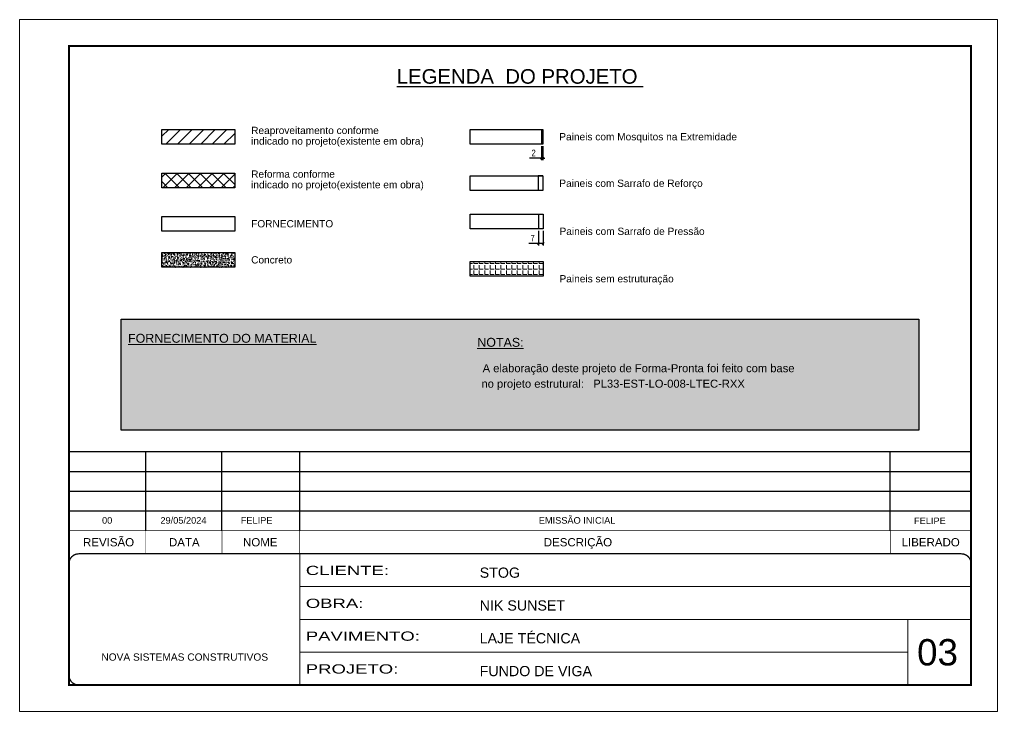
# Model space of a CAD drawing. Extents: x 1915 to 8168, y 631 to 2830.
# Drawn here: x 5085 to 6570, y 1780 to 2830 of the extents above; entities that cross this region are included whole.
import ezdxf
from ezdxf.enums import TextEntityAlignment as Align

# ---------------------------------------------------------------- set-up
doc = ezdxf.new("R2010")
doc.units = 0
for name, pattern in [('CONTINUO', [0]), ('DASHED', [0.75, 0.5, -0.25]), ('HIDDEN', [0.375, 0.25, -0.125])]:
    doc.linetypes.add(name, pattern=pattern)
for name, color, linetype, lineweight in [('CARIMBO', 255, 'Continuous', 9), ('Folhas', 255, 'Continuous', 9), ('Hachura', 251, 'Continuous', 9), ('REAPROVEITAMENTO', 251, 'Continuous', 9), ('SARRAFO DE PRESSAO', 251, 'DASHED', 9)]:
    doc.layers.add(name, color=color, linetype=linetype, lineweight=lineweight)
for name, color, linetype in [('COTA', 241, 'Continuous'), ('Painéis', 200, 'Continuous'), ('SARR_2.2x7', 40, 'Continuous')]:
    doc.layers.add(name, color=color, linetype=linetype)
doc.layers.add('Demarcação 2', color=254, linetype='Continuous', lineweight=9, true_color=0xe0e0e0)
doc.styles.add('ARIAL', font='arial.ttf')
doc.styles.add('COTA TECNICA', font='techl___.ttf', dxfattribs={"height": 10})
doc.styles.add('Tecnologia', font='')
doc.styles.get('Tecnologia').set_extended_font_data('Forgotten Futurist')
doc.dimstyles.new('PAINEL', dxfattribs={"dimtxt": 10, "dimasz": 3, "dimexe": 3, "dimexo": 3, "dimgap": 3, "dimtad": 1, "dimdec": 1, "dimzin": 12, "dimdsep": 46, "dimtxsty": 'COTA TECNICA', "dimblk1": 'OBLIQUE', "dimblk2": 'OBLIQUE', "dimsah": 1, "dimcen": 0.9, "dimclrd": 4, "dimclre": 4, "dimclrt": 240, "dimadec": 1, "dimazin": 3, "dimtfac": 1, "dimtdec": 1, "dimtmove": 0, "dimatfit": 3, "dimfxl": 1, "dimtolj": 1, "dimtzin": 12, "dimarcsym": 0})

# ---------------------------------------------------------------- blocks, each defined once
blk = doc.blocks.new('9999999999')
at = {"color": 30, "linetype": 'CONTINUO'}
for p, q in [((98564.6, 34230.2), (98564.6, 34429.4)), ((98564.6, 34379.6), (99584, 34379.6)), ((98564.6, 34329.8), (99488, 34329.8)), ((99584, 34329.8), (99488, 34329.8)), ((99488, 34329.8), (99488, 34230.2)), ((98564.6, 34280), (99488, 34280))]:
    blk.add_line(p, q, dxfattribs=at)
at = {"color": 30, "linetype": 'CONTINUO', "const_width": 2}
blk.add_lwpolyline([(99584, 34230.2), (99584, 34414.4, 0.414214), (99569, 34429.4), (98229, 34429.4, 0.414214), (98214, 34414.4), (98214, 34245.2, 0.414214), (98229, 34230.2), (99584, 34230.2)], format="xyb", dxfattribs=at)
at = {"layer": 'Folhas'}
blk.add_lwpolyline([(98139, 34190.2), (99624, 34190.2), (99624, 35240.2), (98139, 35240.2)], close=True, dxfattribs=at)
at = {"layer": 'Folhas', "color": 30, "const_width": 3}
blk.add_lwpolyline([(98214, 34230.2), (99584, 34230.2), (99584, 35200.2), (98214, 35200.2)], close=True, dxfattribs=at)
at = {"color": 7, "linetype": 'Continuous', "ltscale": 5, "style": 'ARIAL'}
for s, height, p in [('STOG', 15.48, (98837.7, 34393.1)), ('NIK SUNSET', 15.48, (98837.7, 34343.3)), ('LAJE TÉCNICA', 15.483, (98837.7, 34293.5)), ('NOVA SISTEMAS CONSTRUTIVOS', 11.059, (98263.2, 34267.2)), ('FUNDO DE VIGA', 15.483, (98837.7, 34243.7))]:
    blk.add_text(s, height=height, dxfattribs=at).set_placement(p)
at = {"layer": 'Folhas', "color": 7, "style": 'Tecnologia', "width": 1.5}
for s, p in [('CLIENTE:', (98573.7, 34397.2)), ('OBRA:', (98573.7, 34347.3)), ('PAVIMENTO:', (98573.7, 34297.5)), ('PROJETO:', (98573.7, 34247.7))]:
    blk.add_text(s, height=14, dxfattribs=at).set_placement(p)
blk = doc.blocks.new('_Oblique')
at = {"color": 0, "linetype": 'ByBlock', "lineweight": -2}
blk.add_line((-0.5, -0.5), (0.5, 0.5), dxfattribs=at)
blk = doc.blocks.new('*D34')
at = {"layer": 'COTA', "color": 4, "lineweight": -2, "transparency": 16777216}
for p, q in [((5877.6, 2638), (5877.6, 2616.5)), ((5879.6, 2638), (5879.6, 2616.5)), ((5877.6, 2619.5), (5859.5, 2619.5)), ((5879.6, 2619.5), (5877.6, 2619.5)), ((5879.6, 2619.5), (5882.6, 2619.5))]:
    blk.add_line(p, q, dxfattribs=at)
at = {"layer": 'Defpoints', "color": 0, "transparency": 16777216}
for p in [(5877.6, 2641), (5879.6, 2641), (5877.6, 2619.5)]:
    blk.add_point(p, dxfattribs=at)
at = {"layer": 'COTA', "color": 4, "lineweight": -2, "transparency": 16777216, "xscale": 3, "yscale": 3, "zscale": 3}
blk.add_blockref('_Oblique', (5877.6, 2619.5), dxfattribs=at)
at = {"layer": 'COTA', "color": 4, "lineweight": -2, "transparency": 16777216, "xscale": 3, "yscale": 3, "zscale": 3, "rotation": 180}
blk.add_blockref('_Oblique', (5879.6, 2619.5), dxfattribs=at)
at = {"layer": 'COTA', "color": 240, "transparency": 16777216, "insert": (5865.6, 2627.5), "char_height": 10, "attachment_point": 5, "style": 'COTA TECNICA'}
blk.add_mtext('\\A1;2', dxfattribs=at)
blk = doc.blocks.new('*D35')
at = {"layer": 'COTA', "color": 4, "lineweight": -2, "transparency": 16777216}
for p, q in [((5873, 2509.5), (5873, 2487.1)), ((5880, 2509.5), (5880, 2487.1)), ((5873, 2490.1), (5858.3, 2490.1)), ((5880, 2490.1), (5873, 2490.1))]:
    blk.add_line(p, q, dxfattribs=at)
at = {"layer": 'Defpoints', "color": 0, "transparency": 16777216}
for p in [(5873, 2512.5), (5880, 2512.5), (5873, 2490.1)]:
    blk.add_point(p, dxfattribs=at)
at = {"layer": 'COTA', "color": 4, "lineweight": -2, "transparency": 16777216, "xscale": 3, "yscale": 3, "zscale": 3, "rotation": 180}
blk.add_blockref('_Oblique', (5873, 2490.1), dxfattribs=at)
at = {"layer": 'COTA', "color": 4, "lineweight": -2, "transparency": 16777216, "xscale": 3, "yscale": 3, "zscale": 3}
blk.add_blockref('_Oblique', (5880, 2490.1), dxfattribs=at)
at = {"layer": 'COTA', "color": 240, "transparency": 16777216, "insert": (5864.1, 2498.1), "char_height": 10, "attachment_point": 5, "style": 'COTA TECNICA'}
blk.add_mtext('\\A1;7', dxfattribs=at)

msp = doc.modelspace()

# ---------------------------------------------------------------- hatches: boundary and pattern name
at = {"layer": 'COTA', "linetype": 'Continuous', "ltscale": 200}
h = msp.add_hatch(dxfattribs=at)
h.set_pattern_fill('AR-CONC', color=256, scale=0.9)
h.set_pattern_definition([(50, (-98521.656, -32380.208), (6.45534164, -0.56476921), [0.675, -7.425]), (355, (-98521.656, -32380.208), (-1.248762, 6.7697292), [0.54, -5.94]), (100.4514445, (-98521.118, -32380.255), (5.20657962, 6.20495992), [0.57366173, -6.310279]), (46.1842, (-98521.656, -32378.408), (9.605172, -1.4896735), [1.0125, -11.1375]), (96.6356355, (-98520.856, -32378.532), (8.4119575, 8.7670674), [0.8604931, -9.4654238]), (351.184164, (-98521.656, -32378.408), (8.4119575, 8.7670674), [0.81, -8.91]), (21, (-98520.756, -32378.858), (5.37216347, -3.62357002), [0.675, -7.425]), (326, (-98520.756, -32378.858), (2.189838, 6.5263504), [0.54, -5.94]), (71.451445, (-98520.3085, -32379.16), (7.5620014, 2.90278038), [0.5736617, -6.310279]), (37.5, (-98521.6562, -32380.208), (0.1094387, 2.996044684), [0, -5.868, 0, -6.03, 0, -5.9625]), (7.5, (-98521.6562, -32380.208), (2.36762584, 3.54970541), [0, -3.438, 0, -5.733, 0, -2.2725]), (327.5, (-98523.6632, -32380.208), (4.804401926, -0.202993846), [0, -2.25, 0, -7.02, 0, -9.315]), (317.5, (-98524.563, -32380.208), (5.24867552, 0.90094484), [0, -2.925, 0, -4.662, 0, -6.615])])
h.paths.add_polyline_path([(5411.66, 2454.12), (5411.66, 2476.37), (5301.09, 2476.37), (5301.09, 2454.12)])
at = {"layer": 'Demarcação 2'}
h = msp.add_hatch(color=8, dxfattribs=at)
h.set_gradient(color1=(112, 112, 112), one_color=1, tint=1, name='SPHERICAL')
h.paths.add_polyline_path([(5239.42, 2375.3), (6450.68, 2375.3), (6450.68, 2206.96), (5239.42, 2206.96)])
at = {"layer": 'Hachura'}
h = msp.add_hatch(dxfattribs=at)
h.set_pattern_fill('ANGLE', color=256, scale=30)
h.set_pattern_definition([(0, (-98521.656, -32380.208), (0, 8.25), [6, -2.25]), (90, (-98521.656, -32380.208), (-8.25, 5e-16), [6, -2.25])])
h.paths.add_polyline_path([(5879.99, 2440.51), (5879.99, 2462.76), (5769.42, 2462.76), (5769.42, 2440.51)])
at = {"layer": 'REAPROVEITAMENTO'}
h = msp.add_hatch(dxfattribs=at)
h.set_pattern_fill('ANSI31', color=256, scale=100, style=0)
h.set_pattern_definition([(45, (6351.369, 5842.005), (-8.838835, 8.838835), [])])
h.paths.add_polyline_path([(5301.09, 2663.22), (5301.09, 2640.97), (5411.66, 2640.97), (5411.66, 2663.22)])
h = msp.add_hatch(dxfattribs=at)
h.set_pattern_fill('ANSI37', color=256, scale=100, style=0)
h.set_pattern_definition([(45, (-94554.648, -32175.732), (-8.8388348, 8.8388348), []), (135, (-94554.648, -32175.732), (-8.8388348, -8.8388348), [])])
h.paths.add_polyline_path([(5301.09, 2596.98), (5301.09, 2574.73), (5411.66, 2574.73), (5411.66, 2596.98)])

# ---------------------------------------------------------------- linework, layer by layer
at = {"color": 30}
for p, q in [((5159.99, 2174.14), (6529.99, 2174.14)), ((5276.75, 2054.14), (5276.75, 2174.14)), ((5392.41, 2054.14), (5392.41, 2174.14)), ((5510.57, 2054.14), (5510.57, 2174.14)), ((6407.33, 2054.14), (6407.33, 2174.14)), ((5159.99, 2144.14), (6529.99, 2144.14)), ((5159.99, 2114.14), (6529.99, 2114.14)), ((5159.99, 2084.14), (6529.99, 2084.14))]:
    msp.add_line(p, q, dxfattribs=at)
msp.add_lwpolyline([(5239.42, 2375.3), (6450.68, 2375.3), (6450.68, 2206.96), (5239.42, 2206.96)], close=True, dxfattribs=at)
at = {"color": 30, "const_width": 1}
for points in [[(5159.99, 2054.14), (6529.99, 2054.14)], [(5276.75, 2054.14), (5276.75, 2019.14)], [(5392.41, 2054.14), (5392.41, 2019.14)], [(5510.57, 2054.14), (5510.57, 2019.14)], [(6407.33, 2054.14), (6407.33, 2019.14)]]:
    msp.add_lwpolyline(points, dxfattribs=at)
at = {"layer": 'COTA', "linetype": 'Continuous', "ltscale": 200}
msp.add_lwpolyline([(5301.09, 2476.37), (5411.66, 2476.37), (5411.66, 2454.12), (5301.09, 2454.12)], close=True, dxfattribs=at)
at = {"layer": 'Painéis', "linetype": 'Continuous'}
msp.add_line((5877.63, 2663.22), (5877.63, 2640.97), dxfattribs=at)
for points in [[(5301.09, 2663.22), (5411.66, 2663.22), (5411.66, 2640.97), (5301.09, 2640.97)], [(5769.06, 2663.22), (5879.63, 2663.22), (5879.63, 2640.97), (5769.06, 2640.97)], [(5301.09, 2596.98), (5411.66, 2596.98), (5411.66, 2574.73), (5301.09, 2574.73)], [(5769.06, 2592.62), (5879.63, 2592.62), (5879.63, 2570.36), (5769.06, 2570.36)], [(5301.09, 2531.18), (5411.66, 2531.18), (5411.66, 2508.93), (5301.09, 2508.93)], [(5769.42, 2534.79), (5879.99, 2534.79), (5879.99, 2512.53), (5769.42, 2512.53)], [(5769.42, 2462.76), (5879.99, 2462.76), (5879.99, 2440.51), (5769.42, 2440.51)]]:
    msp.add_lwpolyline(points, close=True, dxfattribs=at)
at = {"layer": 'SARR_2.2x7', "linetype": 'Continuous'}
for p, q in [((5879.63, 2592.62), (5872.63, 2592.62)), ((5879.63, 2570.36), (5872.63, 2570.36))]:
    msp.add_line(p, q, dxfattribs=at)
at = {"layer": 'SARR_2.2x7'}
for p, q in [((5872.63, 2592.62), (5872.63, 2570.36)), ((5879.63, 2592.62), (5879.63, 2570.36))]:
    msp.add_line(p, q, dxfattribs=at)
at = {"layer": 'SARR_2.2x7', "linetype": 'HIDDEN'}
msp.add_line((5872.99, 2534.79), (5872.99, 2512.53), dxfattribs=at)

# ---------------------------------------------------------------- block references
at = {"layer": 'SARRAFO DE PRESSAO', "color": 6, "linetype": 'ByBlock'}
msp.add_blockref('9999999999', (-93053.99, -32410.31), dxfattribs=at)

# ---------------------------------------------------------------- texts
at = {"color": 0, "linetype": 'Continuous', "ltscale": 5, "style": 'ARIAL'}
msp.add_text('%%ULEGENDA  DO PROJETO ', height=22.1184, dxfattribs=at).set_placement((5844.9, 2732.57), align=Align.CENTER)
at = {"style": 'ARIAL'}
for s, p in [('REVISÃO', (5220.17, 2036.64)), ('DATA', (5335.15, 2036.64)), ('NOME', (5450.51, 2036.64)), ('DESCRIÇÃO', (5932.96, 2036.64)), ('LIBERADO', (6468.64, 2036.64))]:
    msp.add_text(s, height=12.5, dxfattribs=at).set_placement(p, align=Align.MIDDLE_CENTER)
at = {"layer": 'CARIMBO', "style": 'ARIAL'}
for s, p in [('Reaproveitamento conforme ', (5436.66, 2661.67)), ('Paineis com Mosquitos na Extremidade', (5904.63, 2652.09)), ('indicado no projeto(existente em obra)', (5436.66, 2645.58)), ('Reforma conforme ', (5436.66, 2595.43)), ('indicado no projeto(existente em obra)', (5436.66, 2579.34)), ('Paineis com Sarrafo de Reforço', (5904.63, 2581.49)), ('FORNECIMENTO', (5436.66, 2520.05)), ('Paineis com Sarrafo de Pressão', (5904.99, 2508.6)), ('Concreto', (5436.66, 2465.25)), ('Paineis sem estruturação', (5904.99, 2436.57))]:
    msp.add_text(s, height=11, dxfattribs=at).set_placement(p, align=Align.MIDDLE_LEFT)
at = {"layer": 'CARIMBO', "color": 5, "style": 'ARIAL'}
for s, height, p in [('%%UFORNECIMENTO DO MATERIAL', 13.5, (5249.77, 2339.43)), ('%%UNOTAS:', 13.5, (5780.16, 2333.31)), ('  A elaboração deste projeto de Forma-Pronta foi feito com base', 12.15, (5778.8, 2294.71)), ('  no projeto estrutural:', 12.15, (5776.98, 2271.22))]:
    msp.add_text(s, height=height, dxfattribs=at).set_placement(p)
at = {"layer": 'CARIMBO', "color": 1, "style": 'ARIAL'}
msp.add_text('PL33-EST-LO-008-LTEC-RXX', height=12.15, dxfattribs=at).set_placement((5956.21, 2271.22))
at = {"layer": 'CARIMBO', "style": 'ARIAL'}
for s, p in [('00', (5210.26, 2064.82)), ('29/05/2024', (5298.91, 2064.82)), ('FELIPE', (5420.94, 2064.82)), ('EMISSÃO INICIAL', (5873.49, 2064.82))]:
    msp.add_text(s, height=10, dxfattribs=at).set_placement(p)
at = {"layer": 'CARIMBO', "color": 7, "style": 'ARIAL'}
msp.add_text('03', height=40, dxfattribs=at).set_placement((6447.9, 1849.69))
at = {"layer": 'CARIMBO', "style": 'ARIAL'}
msp.add_attdef('FELIPE', text='', height=10, dxfattribs=at).set_placement((6467.34, 2069.14), align=Align.MIDDLE_CENTER)

# ---------------------------------------------------------------- dimensions: what is measured, and where the dimension line sits
at = {"layer": 'COTA'}
for base, p1, p2, picture, middle in [((5877.63, 2619.55), (5879.63, 2640.97), (5877.63, 2640.97), '*D34', (5865.57, 2627.55)), ((5872.99, 2490.05), (5879.99, 2512.53), (5872.99, 2512.53), '*D35', (5864.13, 2498.13))]:
    dim = msp.add_linear_dim(base=base, p1=p1, p2=p2, dimstyle='PAINEL', dxfattribs=at)
    dim.commit()
    dim.dimension.update_dxf_attribs({"geometry": picture, "text_midpoint": middle})

doc.saveas('drawing.dxf')
